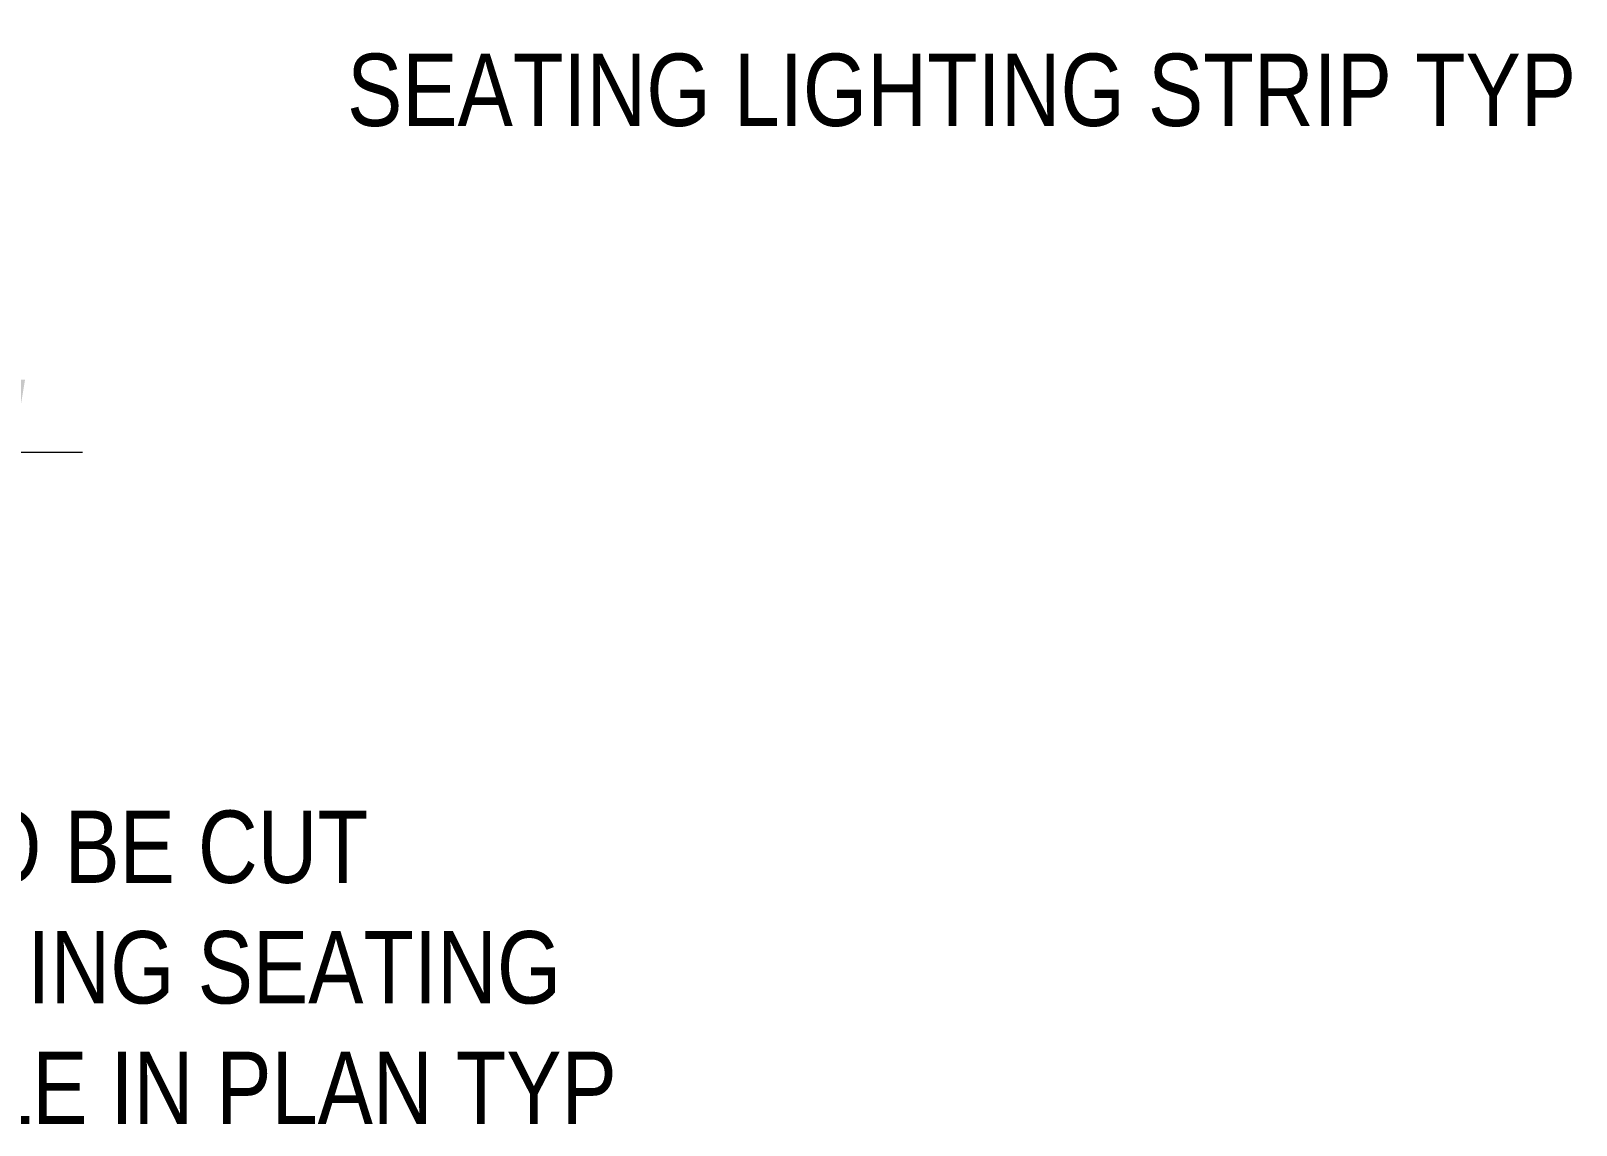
# Model space of a CAD drawing. Header units: metres. Extents: x 313 to 328, y 3 to 1212.
# Drawn here: x 316.083 to 316.618, y 1210.305 to 1210.683 of the extents above; entities that cross this region are included whole.
import ezdxf

# ---------------------------------------------------------------- set-up
doc = ezdxf.new("R2010")
doc.units = ezdxf.units.M
doc.layers.get('Defpoints').update_dxf_attribs({"color": 41})
doc.layers.add('A-ANNO-DIMS', color=7, linetype='Continuous', lineweight=9)
doc.layers.add('G-ANNO-TEXT', color=7, linetype='Continuous', lineweight=9)
doc.styles.add('Arial Narrow_1', font='ARIALN.TTF', dxfattribs={"height": 0.025})
doc.dimstyles.new('Dimension_Standard_O__mm_', dxfattribs={"dimscale": 0.3048, "dimtxt": 0.025586, "dimasz": 0.082021, "dimexe": 0.07874, "dimexo": 0.049213, "dimgap": 0.049213, "dimtad": 1, "dimdec": 0, "dimlfac": 1000, "dimzin": 0, "dimdsep": 46, "dimtxsty": 'Arial Narrow_1', "dimsah": 1, "dimcen": 0.09, "dimaunit": 1, "dimadec": 4, "dimazin": 0, "dimtfac": 1, "dimtdec": 4, "dimtix": 1, "dimtmove": 0, "dimatfit": 3, "dimfxl": 1, "dimtvp": 1, "dimtfill": 1, "dimtolj": 1, "dimtzin": 0, "dimlwd": 18, "dimlwe": 18, "dimarcsym": 2})

# ---------------------------------------------------------------- blocks, each defined once
blk = doc.blocks.new('DIMBLOCK12-DRG-2873241 - NORTHERN SCREEN POST - PLAN')
at = {"layer": 'A-ANNO-DIMS', "color": 0, "lineweight": 18, "transparency": 16777216}
for p, q in [((315.84149, 1210.92748), (316.1012, 1210.92748)), ((316.0772, 1210.90248), (316.0772, 1210.56248)), ((315.84926, 1210.53748), (316.1012, 1210.53748))]:
    blk.add_line(p, q, dxfattribs=at)
at = {"layer": 'A-ANNO-DIMS', "color": 0, "transparency": 16777216}
for points in [[(316.07304, 1210.90248), (316.08137, 1210.90248), (316.0772, 1210.92748)], [(316.07304, 1210.56248), (316.08137, 1210.56248), (316.0772, 1210.53748)]]:
    blk.add_solid(points, dxfattribs=at)
at = {"layer": 'Defpoints', "color": 0, "transparency": 16777216}
for p in [(315.82649, 1210.92748), (315.83426, 1210.53748), (316.0772, 1210.53748)]:
    blk.add_point(p, dxfattribs=at)
at = {"layer": 'A-ANNO-DIMS', "color": 0, "lineweight": 18, "transparency": 16777216, "insert": (316.04944, 1210.73248), "char_height": 0.025, "width": 0.0570197, "attachment_point": 5, "rotation": 90, "style": 'Arial Narrow_1', "bg_fill": 3, "box_fill_scale": 1.1, "bg_fill_color": 256, "bg_fill_true_color": 13158600, "bg_fill_transparency": 0}
blk.add_mtext('\\A1;390', dxfattribs=at)

msp = doc.modelspace()

# ---------------------------------------------------------------- texts
at = {"layer": 'G-ANNO-TEXT', "char_height": 0.025, "attachment_point": 1, "style": 'Arial Narrow_1', "bg_fill": 3, "box_fill_scale": 1, "bg_fill_color": 256, "bg_fill_transparency": 0}
for s, insert in [('SEATING LIGHTING STRIP TYP', (316.1927, 1210.67519)), ('SHS TO BE CUT ', (315.98041, 1210.41363)), ('MATCHING SEATING ', (315.98041, 1210.37196)), ('PROFILE IN PLAN TYP', (315.98041, 1210.33029))]:
    msp.add_mtext(s, dxfattribs=dict(at, insert=insert))

# ---------------------------------------------------------------- dimensions: what is measured, and where the dimension line sits
at = {"layer": 'A-ANNO-DIMS', "lineweight": 18}
dim = msp.add_linear_dim(base=(316.0772, 1210.53748), p1=(315.82649, 1210.92748), p2=(315.83426, 1210.53748), angle=90, dimstyle='Dimension_Standard_O__mm_', override={"dimpost": '<>', "dimfxl": 0.390077}, dxfattribs=at)
dim.commit()
dim.dimension.update_dxf_attribs({"geometry": 'DIMBLOCK12-DRG-2873241 - NORTHERN SCREEN POST - PLAN', "text_midpoint": (316.04944, 1210.73248)})

doc.saveas('drawing.dxf')
